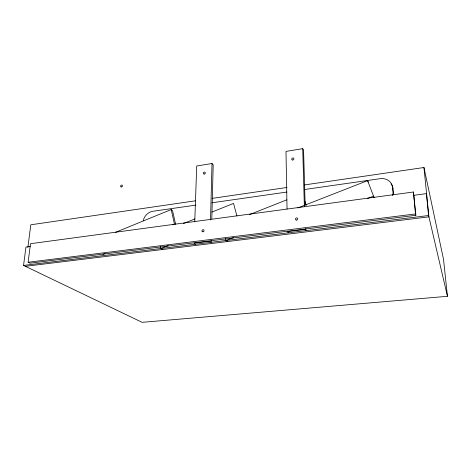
<?xml version="1.0" encoding="UTF-8"?>
<svg xmlns="http://www.w3.org/2000/svg" width="471" height="471" viewBox="0 0 471 471"><rect width="100%" height="100%" fill="white"/><g stroke="black" fill="none" stroke-linecap="round" stroke-linejoin="round"><path stroke-width="0.71" d="M210.531 219.945L212.009 163.502L196.719 165.998L194.753 221.865M211.279 240.11L211.22 242.306L209.978 241.205L193.999 243.183L195.306 244.266M211.815 218.927L213.192 164.874L212.009 163.502M28.113 262.253L30.497 243.707L413.456 192.003L415.869 215.3L29.973 263.171L28.113 262.253L415.493 213.946L415.869 215.3M27.866 247.375L30.798 224.791L195.347 200.823M304.554 184.915L423.959 167.517L443.529 259.368L447.45 296.306L142.107 322.335L23.55 265.432L25.952 247.075L30.327 246.492M115.383 232.362L171.203 209.56L172.563 210.749L175.624 224.361M172.38 224.767L174.429 223.943L171.203 209.56M103.055 254.334L105.092 253.516M183.425 223.531L194.935 218.909M211.856 212.109L233.516 203.413L236.954 216.03M160.346 246.427L160.788 248.517L168.259 245.562M249.359 214.646L286.78 199.845M297.743 207.946L367.61 180.617L368.187 182.059M225.515 238.426L226.045 240.475L233.563 237.549M367.351 198.509L373.497 196.142L374.062 197.526L367.61 180.617M305.149 205.032L303.565 150.167L302.729 148.665L285.991 151.403L287.045 209.006M212.091 198.379L287.08 187.458M195.842 205.109L152.875 211.267A10.344 8.472 -50.1 0 0 143.237 220.775M211.862 202.807L286.88 192.05M304.354 189.542L380.097 178.68A11.846 10.415 -21 0 1 392.573 187.482L393.473 194.17A5.935 5.24 -19.8 0 1 393.479 194.87M414.003 195.288L426.408 193.634L426.726 195.065M23.55 265.432L428.598 215.518L447.45 296.306M25.41 266.321L428.91 216.854L423.959 167.517M160.788 248.517L162.207 249.553M226.045 240.475L227.222 241.582M288.393 232.798L287.451 231.608L305.02 229.436L305.885 230.637L305.82 228.447M392.573 187.482L393.473 194.17M304.896 201.223L306.244 205.35M426.408 193.634L428.598 215.518M413.456 192.003L415.493 213.946M302.729 148.665L304.372 206.669M391.06 183.896A11.787 10.38 -20.9 0 1 393.044 188.906M393.002 192.769A5.964 5.263 -19.9 0 1 392.42 195.524M202.954 231.785A1.136 0.966 -47.7 0 0 203.908 230.089A1.136 0.966 -47.7 0 0 202.094 230.325A1.136 0.966 -47.7 0 0 202.954 231.785M296.648 220.081A1.195 1.06 -35.7 0 0 297.601 218.309A1.195 1.06 -35.7 0 0 295.611 218.568A1.195 1.06 -35.7 0 0 296.648 220.081M292.556 159.999A1.154 0.977 -33.1 0 0 293.88 158.533A1.154 0.977 -33.1 0 0 292.02 158.368A1.154 0.977 -33.1 0 0 292.556 159.999M204.273 174.046A1.095 0.901 -42.8 0 0 205.191 172.433A1.095 0.901 -42.8 0 0 203.443 172.71A1.095 0.901 -42.8 0 0 204.273 174.046M121.683 186.887A1.054 0.824 -49 0 0 122.224 185.227A1.054 0.824 -49 0 0 120.641 185.904A1.054 0.824 -49 0 0 121.683 186.887"/></g></svg>
